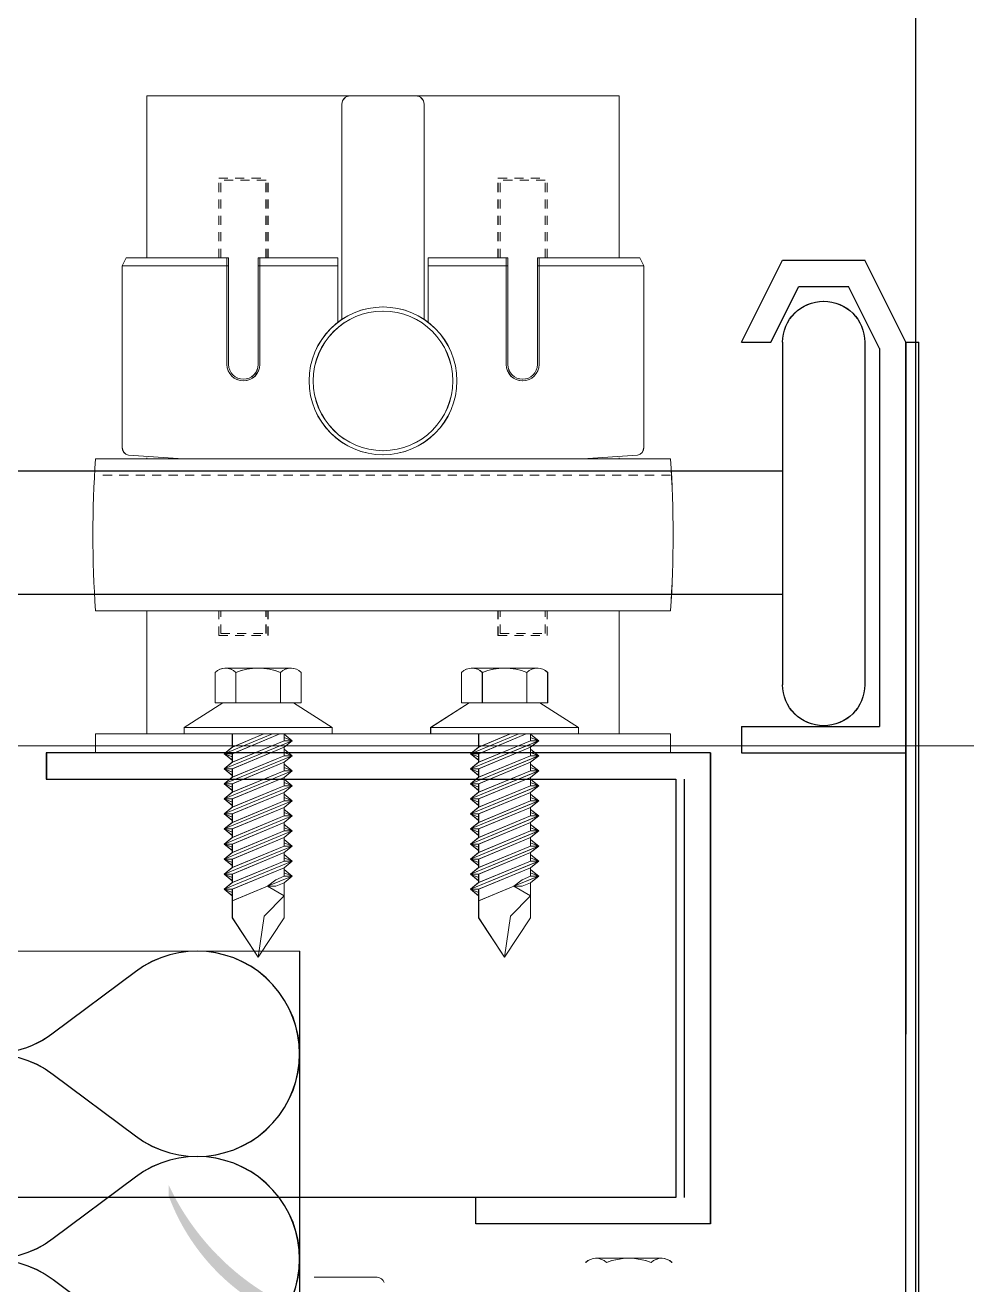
# Model space of a CAD drawing. Header units: millimetres. Extents: x 4003075 to 5615882, y 1445368 to 2591247.
# Drawn here: x 5431816.6 to 5431931.3, y 2445301.9 to 2445455.3 of the extents above; entities that cross this region are included whole.
import ezdxf

# ---------------------------------------------------------------- set-up
doc = ezdxf.new("R2010")
doc.units = ezdxf.units.MM
doc.linetypes.add('XR-평면도$0$HID', pattern=[2, 1.1, -0.9])
for name, color, linetype, lineweight in [('XR-평면도$0$A-CNTL', 9, 'Continuous', 15), ('XR-평면도$0$A-CONC-LIN1', 9, 'Continuous', 40), ('XR-평면도$0$A-DWXM-SHUT', 9, 'Continuous', 25), ('XR-평면도$0$A-ELEV-LIN3', 9, 'Continuous', 18), ('XR-평면도$0$A-FFXM-EQP', 9, 'Continuous', 15), ('XR-평면도$0$A-WAXM-PANL', 9, 'Continuous', 20)]:
    doc.layers.add(name, color=color, linetype=linetype, lineweight=lineweight)
doc.layers.add('XR-평면도$0$HAT', color=9, linetype='Continuous')

# ---------------------------------------------------------------- blocks, each defined once
blk = doc.blocks.new('XR-평면도$0$중심선(210216)')
at = {"layer": 'XR-평면도$0$A-CNTL', "ltscale": 300}
blk.add_lwpolyline([(-10000, 106000), (186000, 106000)], dxfattribs=at)
blk = doc.blocks.new('XR-평면도$0$단열재(PANEL)')
at = {"layer": 'XR-평면도$0$HAT'}
blk.add_lwpolyline([(-40, 730, 2), (-40, 770), (-60, 755, -2), (-60, 795), (-40, 780, 2), (-40, 820), (-60, 805, -2), (-60, 845), (-40, 830, 0.509758), (-1.34, 841.93, 0.509758)], format="xyb", dxfattribs=at)
blk = doc.blocks.new('XR-평면도$0$셔터(9600)230515')
at = {"layer": 'XR-평면도$0$A-FFXM-EQP'}
h = blk.add_hatch(color=256, dxfattribs=at)
h.paths.add_polyline_path([(171.6, 328.74, -0.016306), (169.93, 328.47, -1.195216), (167.68, 330.04, -0.543341), (169.97, 329.55, 0.013697), (171.6, 329.98)])
h.paths.add_polyline_path([(171.6, 328.74), (171.6, 329.98, 0.012355), (173.06, 330.44), (173.22, 330.44, 0.213645), (173.91, 330.75, 0.195215), (190.95, 346.53), (190.95, 345.22, -0.261268)])
at = {"layer": 'XR-평면도$0$A-DWXM-SHUT', "ltscale": 20}
for p, q in [((101.2, 449.15), (106.2, 459.15)), ((116.2, 459.15), (106.2, 459.15)), ((121.2, 449.15), (116.2, 459.15)), ((104.4, 448.39), (108.18, 455.95)), ((114.22, 455.95), (108.18, 455.95)), ((117.62, 449.15), (114.22, 455.95)), ((99.6, 325), (99.6, 449.15)), ((101.2, 449.15), (99.6, 449.15)), ((101.2, 449.15), (101.2, 364.89)), ((101.2, 326.6), (101.2, 449.15)), ((104.4, 448.39), (104.4, 402.35)), ((106.2, 449.15), (106.2, 407.45)), ((116.2, 449.15), (116.2, 407.45)), ((121.2, 449.15), (117.62, 449.15)), ((116.2, 433.45), (300.32, 433.45)), ((116.2, 418.45), (300.32, 418.45)), ((121.2, 402.35), (104.4, 402.35)), ((121.2, 402.35), (121.2, 399.15)), ((121.2, 399.15), (101.2, 399.15)), ((125, 399.15), (205.84, 399.15)), ((125, 399.15), (125, 341.8)), ((125, 399.15), (205.84, 399.15)), ((205.84, 399.15), (205.84, 395.95)), ((128.2, 395.95), (128.2, 345)), ((205.84, 395.95), (129.2, 395.95)), ((129.2, 395.95), (129.2, 345)), ((129.2, 345), (9671.8, 345)), ((153.55, 341.8), (153.55, 345)), ((125, 341.8), (153.55, 341.8))]:
    blk.add_line(p, q, dxfattribs=at)
for centre, start, end in [((111.2, 449.15, 0), 0, 180), ((111.2, 407.45, 0), 180, 0)]:
    blk.add_arc(centre, 5, start, end, dxfattribs=at)
at = {"layer": 'XR-평면도$0$A-FFXM-EQP'}
for p, q in [((136.1, 479.15), (136.1, 459.45)), ((136.1, 479.15), (193.6, 479.15)), ((160.85, 479.15), (168.85, 479.15)), ((193.6, 459.45), (193.6, 479.15)), ((159.85, 451.93), (159.85, 478.15)), ((169.85, 451.93), (169.85, 478.15)), ((133.1, 458.45), (133.57, 459.45)), ((133.57, 459.45), (146.05, 459.45)), ((145.85, 446.45), (145.85, 459.45)), ((146.05, 446.45), (146.05, 459.45)), ((149.65, 446.45), (149.65, 459.45)), ((149.65, 459.45), (159.35, 459.45)), ((149.85, 446.45), (149.85, 459.45)), ((159.35, 459.45), (159.35, 451.57)), ((170.35, 459.45), (180.05, 459.45)), ((170.35, 459.45), (170.35, 451.57)), ((179.85, 446.45), (179.85, 459.45)), ((180.05, 446.45), (180.05, 459.45)), ((183.65, 446.45), (183.65, 459.45)), ((183.65, 459.45), (196.13, 459.45)), ((183.85, 446.45), (183.85, 459.45)), ((196.6, 458.45), (196.13, 459.45)), ((133.1, 458.45), (133.1, 436.36)), ((133.1, 458.45), (146.05, 458.45)), ((149.65, 458.45), (159.35, 458.45)), ((170.35, 458.45), (180.05, 458.45)), ((183.65, 458.45), (196.6, 458.45)), ((196.6, 458.45), (196.6, 436.36)), ((129.85, 434.95), (199.85, 434.95)), ((140.52, 434.95), (133.86, 435.39)), ((136.1, 435.07), (136.1, 434.95)), ((189.18, 434.95), (195.84, 435.39)), ((193.6, 435.07), (193.6, 434.95)), ((129.85, 416.45), (199.85, 416.45)), ((136.1, 416.45), (136.1, 402.45)), ((193.6, 401.45), (193.6, 416.45)), ((144.8, 408.95), (144.8, 405.25)), ((154.12, 409.45), (145.98, 409.45)), ((147.34, 408.95), (147.34, 405.25)), ((152.76, 408.95), (152.76, 405.25)), ((155.3, 408.95), (155.3, 405.25)), ((174.8, 408.95), (174.8, 405.25)), ((184.12, 409.45), (175.98, 409.45)), ((177.34, 408.95), (177.34, 405.25)), ((182.76, 408.95), (182.76, 405.25)), ((185.3, 408.95), (185.3, 405.25)), ((155.3, 405.25), (144.8, 405.25)), ((185.3, 405.25), (174.8, 405.25)), ((136.1, 401.45), (136.1, 402.45)), ((193.6, 401.45), (193.6, 402.45)), ((129.85, 401.45), (199.85, 401.45)), ((129.85, 401.45), (129.85, 399.15)), ((154.2, 397.22), (145.9, 400.63)), ((154.2, 397.22), (145.9, 400.63)), ((146.9, 400.63), (146.9, 401.45)), ((154.2, 399.05), (148.3, 401.45)), ((153.2, 399.85), (153.2, 401.45)), ((184.2, 397.22), (175.9, 400.63)), ((184.2, 397.22), (175.9, 400.63)), ((176.9, 400.63), (176.9, 401.45)), ((184.2, 399.05), (178.3, 401.45)), ((183.2, 399.85), (183.2, 401.45)), ((199.85, 401.45), (199.85, 399.15)), ((146.9, 398.8), (146.9, 399.83)), ((153.2, 398.02), (153.2, 399.05)), ((176.9, 398.8), (176.9, 399.83)), ((183.2, 398.02), (183.2, 399.05)), ((154.2, 395.38), (145.9, 398.8)), ((154.2, 395.38), (145.9, 398.8)), ((146.9, 396.97), (146.9, 398)), ((184.2, 395.38), (175.9, 398.8)), ((184.2, 395.38), (175.9, 398.8)), ((176.9, 396.97), (176.9, 398)), ((154.2, 393.55), (145.9, 396.97)), ((154.2, 393.55), (145.9, 396.97)), ((146.9, 395.14), (146.9, 396.16)), ((153.2, 396.19), (153.2, 397.22)), ((184.2, 393.55), (175.9, 396.97)), ((184.2, 393.55), (175.9, 396.97)), ((176.9, 395.14), (176.9, 396.16)), ((183.2, 396.19), (183.2, 397.22)), ((154.2, 391.72), (145.9, 395.14)), ((154.2, 391.72), (145.9, 395.14)), ((146.9, 393.3), (146.9, 394.33)), ((153.2, 394.36), (153.2, 395.38)), ((184.2, 391.72), (175.9, 395.14)), ((184.2, 391.72), (175.9, 395.14)), ((176.9, 393.3), (176.9, 394.33)), ((183.2, 394.36), (183.2, 395.38)), ((154.2, 389.89), (145.9, 393.3)), ((154.2, 389.89), (145.9, 393.3)), ((153.2, 392.52), (153.2, 393.55)), ((184.2, 389.89), (175.9, 393.3)), ((184.2, 389.89), (175.9, 393.3)), ((183.2, 392.52), (183.2, 393.55)), ((154.2, 388.05), (145.9, 391.47)), ((154.2, 388.05), (145.9, 391.47)), ((146.9, 391.47), (146.9, 392.5)), ((153.2, 390.69), (153.2, 391.72)), ((184.2, 388.05), (175.9, 391.47)), ((184.2, 388.05), (175.9, 391.47)), ((176.9, 391.47), (176.9, 392.5)), ((183.2, 390.69), (183.2, 391.72)), ((154.2, 386.22), (145.9, 389.64)), ((154.2, 386.22), (145.9, 389.64)), ((146.9, 389.64), (146.9, 390.67)), ((153.2, 388.86), (153.2, 389.89)), ((184.2, 386.22), (175.9, 389.64)), ((184.2, 386.22), (175.9, 389.64)), ((176.9, 389.64), (176.9, 390.67)), ((183.2, 388.86), (183.2, 389.89)), ((146.9, 387.8), (146.9, 388.83)), ((176.9, 387.8), (176.9, 388.83)), ((154.2, 384.39), (145.9, 387.8)), ((154.2, 384.39), (145.9, 387.8)), ((146.9, 385.97), (146.9, 387)), ((153.2, 387.02), (153.2, 388.05)), ((184.2, 384.39), (175.9, 387.8)), ((184.2, 384.39), (175.9, 387.8)), ((176.9, 385.97), (176.9, 387)), ((183.2, 387.02), (183.2, 388.05)), ((154.2, 382.55), (145.9, 385.97)), ((154.2, 382.55), (145.9, 385.97)), ((146.9, 384.14), (146.9, 385.17)), ((153.2, 385.19), (153.2, 386.22)), ((184.2, 382.55), (175.9, 385.97)), ((184.2, 382.55), (175.9, 385.97)), ((176.9, 384.14), (176.9, 385.17)), ((183.2, 385.19), (183.2, 386.22)), ((148.91, 382.9), (145.9, 384.14)), ((148.91, 382.9), (145.9, 384.14)), ((153.2, 383.36), (153.2, 384.39)), ((178.91, 382.9), (175.9, 384.14)), ((178.91, 382.9), (175.9, 384.14)), ((183.2, 383.36), (183.2, 384.39)), ((146.9, 379.08), (146.9, 383.33)), ((153.2, 379.08), (153.2, 382.55)), ((176.9, 379.08), (176.9, 383.33)), ((183.2, 379.08), (183.2, 382.55)), ((138.99, 337.6), (130.85, 337.6)), ((138.99, 337.6, 0), (130.85, 337.6, 0)), ((173.22, 335.29), (165.58, 335.29)), ((173.22, 335.29, 0), (165.58, 335.29, 0))]:
    blk.add_line(p, q, dxfattribs=at)
at = {"layer": 'XR-평면도$0$A-FFXM-EQP', "linetype": 'XR-평면도$0$HID'}
for p, q in [((144.85, 459.45), (144.85, 469.15)), ((150.85, 469.15), (144.85, 469.15)), ((145.1, 459.45), (145.1, 468.9)), ((145.1, 468.9), (150.6, 468.9)), ((150.6, 459.45), (150.6, 468.9)), ((150.85, 459.45), (150.85, 469.15)), ((178.85, 459.45), (178.85, 469.15)), ((184.85, 469.15), (178.85, 469.15)), ((179.1, 459.45), (179.1, 468.9)), ((179.1, 468.9), (184.6, 468.9)), ((184.6, 459.45), (184.6, 468.9)), ((184.85, 459.45), (184.85, 469.15)), ((129.85, 432.95), (199.85, 432.95)), ((129.73, 418.45), (199.85, 418.45)), ((144.85, 413.45), (144.85, 416.45)), ((145.1, 413.7), (145.1, 416.45)), ((150.6, 413.7), (150.6, 416.45)), ((150.85, 413.45), (150.85, 416.45)), ((178.85, 413.45), (178.85, 416.45)), ((179.1, 413.7), (179.1, 416.45)), ((184.6, 413.7), (184.6, 416.45)), ((184.85, 413.45), (184.85, 416.45)), ((150.85, 413.45), (144.85, 413.45)), ((150.6, 413.7), (145.1, 413.7)), ((184.85, 413.45), (178.85, 413.45)), ((184.6, 413.7), (179.1, 413.7))]:
    blk.add_line(p, q, dxfattribs=at)
at = {"layer": 'XR-평면도$0$A-FFXM-EQP', "color": 7}
blk.add_line((129.85, 399.15), (199.85, 399.15), dxfattribs=at)
at = {"layer": 'XR-평면도$0$A-FFXM-EQP'}
for points in [[(145.75, 405.25), (154.35, 405.25), (159.05, 402.25), (141.05, 402.25)], [(175.75, 405.25), (184.35, 405.25), (189.05, 402.25), (171.05, 402.25)], [(141.05, 402.25), (159.05, 402.25), (159.05, 401.45), (141.05, 401.45)], [(171.05, 402.25), (189.05, 402.25), (189.05, 401.45), (171.05, 401.45)], [(145.9, 400.63), (146.9, 399.83), (153.2, 397.22), (154.2, 397.22), (153.2, 398.02), (146.9, 400.63)], [(175.9, 400.63), (176.9, 399.83), (183.2, 397.22), (184.2, 397.22), (183.2, 398.02), (176.9, 400.63)], [(145.9, 398.8), (146.9, 398), (153.2, 395.38), (154.2, 395.38), (153.2, 396.19), (146.9, 398.8)], [(175.9, 398.8), (176.9, 398), (183.2, 395.38), (184.2, 395.38), (183.2, 396.19), (176.9, 398.8)], [(145.9, 396.97), (146.9, 396.16), (153.2, 393.55), (154.2, 393.55), (153.2, 394.36), (146.9, 396.97)], [(175.9, 396.97), (176.9, 396.16), (183.2, 393.55), (184.2, 393.55), (183.2, 394.36), (176.9, 396.97)], [(145.9, 395.14), (146.9, 394.33), (153.2, 391.72), (154.2, 391.72), (153.2, 392.52), (146.9, 395.14)], [(175.9, 395.14), (176.9, 394.33), (183.2, 391.72), (184.2, 391.72), (183.2, 392.52), (176.9, 395.14)], [(145.9, 393.3), (146.9, 392.5), (153.2, 389.89), (154.2, 389.89), (153.2, 390.69), (146.9, 393.3)], [(175.9, 393.3), (176.9, 392.5), (183.2, 389.89), (184.2, 389.89), (183.2, 390.69), (176.9, 393.3)], [(145.9, 391.47), (146.9, 390.67), (153.2, 388.05), (154.2, 388.05), (153.2, 388.86), (146.9, 391.47)], [(175.9, 391.47), (176.9, 390.67), (183.2, 388.05), (184.2, 388.05), (183.2, 388.86), (176.9, 391.47)], [(145.9, 389.64), (146.9, 388.83), (153.2, 386.22), (154.2, 386.22), (153.2, 387.02), (146.9, 389.64)], [(175.9, 389.64), (176.9, 388.83), (183.2, 386.22), (184.2, 386.22), (183.2, 387.02), (176.9, 389.64)], [(145.9, 387.8), (146.9, 387), (153.2, 384.39), (154.2, 384.39), (153.2, 385.19), (146.9, 387.8)], [(175.9, 387.8), (176.9, 387), (183.2, 384.39), (184.2, 384.39), (183.2, 385.19), (176.9, 387.8)], [(145.9, 385.97), (146.9, 385.17), (153.2, 382.55), (154.2, 382.55), (153.2, 383.36), (146.9, 385.97)], [(175.9, 385.97), (176.9, 385.17), (183.2, 382.55), (184.2, 382.55), (183.2, 383.36), (176.9, 385.97)], [(145.9, 384.14), (146.9, 383.33), (147.91, 382.9), (148.91, 382.9), (147.91, 383.7), (146.9, 384.14)], [(175.9, 384.14), (176.9, 383.33), (177.91, 382.9), (178.91, 382.9), (177.91, 383.7), (176.9, 384.14)]]:
    blk.add_lwpolyline(points, close=True, dxfattribs=at)
for points in [[(146.9, 401.04), (145.9, 400.63), (146.9, 401.44)], [(147.41, 401.45), (153.2, 399.05), (154.2, 399.05), (153.2, 399.85), (149.35, 401.45)], [(176.9, 401.04), (175.9, 400.63), (176.9, 401.44)], [(177.41, 401.45), (183.2, 399.05), (184.2, 399.05), (183.2, 399.85), (179.35, 401.45)], [(146.9, 399.2), (145.9, 398.8), (146.9, 399.61)], [(153.2, 398.65), (154.2, 399.05), (153.2, 398.25)], [(176.9, 399.2), (175.9, 398.8), (176.9, 399.61)], [(183.2, 398.65), (184.2, 399.05), (183.2, 398.25)], [(146.9, 397.37), (145.9, 396.97), (146.9, 397.77)], [(176.9, 397.37), (175.9, 396.97), (176.9, 397.77)], [(146.9, 395.54), (145.9, 395.14), (146.9, 395.94)], [(153.2, 396.82), (154.2, 397.22), (153.2, 396.41)], [(153.2, 396.82), (154.2, 397.22), (153.2, 396.41)], [(176.9, 395.54), (175.9, 395.14), (176.9, 395.94)], [(183.2, 396.82), (184.2, 397.22), (183.2, 396.41)], [(183.2, 396.82), (184.2, 397.22), (183.2, 396.41)], [(153.2, 394.98), (154.2, 395.38), (153.2, 394.58)], [(153.2, 394.98), (154.2, 395.38), (153.2, 394.58)], [(183.2, 394.98), (184.2, 395.38), (183.2, 394.58)], [(183.2, 394.98), (184.2, 395.38), (183.2, 394.58)], [(146.9, 393.7), (145.9, 393.3), (146.9, 394.11)], [(153.2, 393.15), (154.2, 393.55), (153.2, 392.75)], [(153.2, 393.15), (154.2, 393.55), (153.2, 392.75)], [(176.9, 393.7), (175.9, 393.3), (176.9, 394.11)], [(183.2, 393.15), (184.2, 393.55), (183.2, 392.75)], [(183.2, 393.15), (184.2, 393.55), (183.2, 392.75)], [(146.9, 391.87), (145.9, 391.47), (146.9, 392.27)], [(153.2, 391.32), (154.2, 391.72), (153.2, 390.91)], [(153.2, 391.32), (154.2, 391.72), (153.2, 390.91)], [(176.9, 391.87), (175.9, 391.47), (176.9, 392.27)], [(183.2, 391.32), (184.2, 391.72), (183.2, 390.91)], [(183.2, 391.32), (184.2, 391.72), (183.2, 390.91)], [(146.9, 390.04), (145.9, 389.64), (146.9, 390.44)], [(153.2, 389.48), (154.2, 389.89), (153.2, 389.08)], [(153.2, 389.48), (154.2, 389.89), (153.2, 389.08)], [(176.9, 390.04), (175.9, 389.64), (176.9, 390.44)], [(183.2, 389.48), (184.2, 389.89), (183.2, 389.08)], [(183.2, 389.48), (184.2, 389.89), (183.2, 389.08)], [(146.9, 388.21), (145.9, 387.8), (146.9, 388.61)], [(176.9, 388.21), (175.9, 387.8), (176.9, 388.61)], [(146.9, 386.37), (145.9, 385.97), (146.9, 386.77)], [(153.2, 387.65), (154.2, 388.05), (153.2, 387.25)], [(153.2, 387.65), (154.2, 388.05), (153.2, 387.25)], [(176.9, 386.37), (175.9, 385.97), (176.9, 386.77)], [(183.2, 387.65), (184.2, 388.05), (183.2, 387.25)], [(183.2, 387.65), (184.2, 388.05), (183.2, 387.25)], [(153.2, 385.82), (154.2, 386.22), (153.2, 385.42)], [(153.2, 385.82), (154.2, 386.22), (153.2, 385.42)], [(183.2, 385.82), (184.2, 386.22), (183.2, 385.42)], [(183.2, 385.82), (184.2, 386.22), (183.2, 385.42)], [(146.9, 384.54), (145.9, 384.14), (146.9, 384.94)], [(153.2, 383.98), (154.2, 384.39), (153.2, 383.58)], [(153.2, 383.98), (154.2, 384.39), (153.2, 383.58)], [(176.9, 384.54), (175.9, 384.14), (176.9, 384.94)], [(183.2, 383.98), (184.2, 384.39), (183.2, 383.58)], [(183.2, 383.98), (184.2, 384.39), (183.2, 383.58)], [(153.2, 381.12), (148.91, 382.93), (146.9, 381.76), (149.32, 379.25), (150.05, 374.28)], [(153.2, 382.15), (154.2, 382.55), (153.2, 381.75)], [(153.2, 382.15), (154.2, 382.55), (153.2, 381.75)], [(183.2, 381.12), (178.91, 382.93), (176.9, 381.76), (179.32, 379.25), (180.05, 374.28)], [(183.2, 382.15), (184.2, 382.55), (183.2, 381.75)], [(183.2, 382.15), (184.2, 382.55), (183.2, 381.75)], [(146.9, 379.08), (150.05, 374.28), (153.2, 379.08)], [(176.9, 379.08), (180.05, 374.28), (183.2, 379.08)]]:
    blk.add_lwpolyline(points, dxfattribs=at)
for radius in [9, 8.5]:
    blk.add_circle((164.85, 444.45, 0), radius, dxfattribs=at)
for centre, radius, start, end in [((160.85, 478.15, 0), 1, 90, 180), ((168.85, 478.15, 0), 1, 0, 90), ((147.85, 446.45, 0), 2, 180, 270), ((147.85, 446.45, 0), 1.8, 180, 270), ((147.85, 446.45, 0), 2, 270, 0), ((147.85, 446.45, 0), 1.8, 270, 0), ((181.85, 446.45, 0), 2, 180, 270), ((181.85, 446.45, 0), 1.8, 180, 270), ((181.85, 446.45, 0), 1.8, 270, 0), ((181.85, 446.45, 0), 2, 270, 0), ((134.1, 436.36, 0), 1, 180, 255.9031), ((195.6, 436.36, 0), 1, 284.0969, 0), ((264.28, 425.7, 0), 134.75, 176.0638, 183.9362), ((65.42, 425.7, 0), 134.75, 356.0638, 3.9362), ((146.07, 407.59, 0), 1.86, 46.9662, 133.0338), ((150.05, 401.84, 0), 7.61, 69.1195, 110.8805), ((154.03, 407.59, 0), 1.86, 46.9662, 133.0338), ((176.07, 407.59, 0), 1.86, 46.9662, 133.0338), ((180.05, 401.84, 0), 7.61, 69.1195, 110.8805), ((184.03, 407.59, 0), 1.86, 46.9662, 133.0338), ((130.94, 335.74, 0), 1.86, 46.9662, 133.0338), ((130.94, 335.74, 0), 1.86, 46.9662, 133.0338), ((134.92, 329.99, 0), 7.61, 69.1195, 110.8805), ((134.92, 329.99, 0), 7.61, 69.1195, 110.8805), ((138.91, 335.74, 0), 1.86, 46.9662, 133.0338), ((138.91, 335.74, 0), 1.86, 46.9662, 133.0338), ((165.58, 334.36), 0.925, 90, 162.646), ((165.58, 334.36, 0), 0.925, 90, 162.646)]:
    blk.add_arc(centre, radius, start, end, dxfattribs=at)
at = {"layer": 'XR-평면도$0$A-WAXM-PANL', "elevation": 0}
blk.add_lwpolyline([(0, -50), (175, -50), (175, 375), (225, 375), (225, -100), (0, -100)], dxfattribs=at)
at = {"xscale": 0.5, "yscale": 0.5, "zscale": 0.5}
blk.add_blockref('XR-평면도$0$단열재(PANEL)', (225, -50), dxfattribs=at)

msp = doc.modelspace()

# ---------------------------------------------------------------- linework, layer by layer
at = {"layer": 'XR-평면도$0$A-ELEV-LIN3'}
for points in [[(5363075.04, 2444467.56), (5364675.04, 2444467.56), (5364675.04, 2445367.56), (5376925.04, 2445367.56), (5376925.04, 2444767.56), (5378225.04, 2444767.56), (5378225.04, 2446467.56), (5377125.04, 2446467.56), (5377125.04, 2457767.56), (5433025.04, 2457767.56), (5433025.04, 2446467.56), (5431925.04, 2446467.56), (5431925.04, 2444767.56), (5433225.04, 2444767.56), (5433225.04, 2445367.56), (5442925.04, 2445367.56), (5442925.04, 2444767.56), (5444225.04, 2444767.56), (5444225.04, 2446467.56), (5443125.04, 2446467.56), (5443125.04, 2457767.56), (5483575.04, 2457767.56)], [(5363075.05, 2444467.56), (5364675.05, 2444467.56), (5364675.05, 2445367.56), (5376925.05, 2445367.56), (5376925.05, 2444767.56), (5378225.05, 2444767.56), (5378225.05, 2446467.56), (5377125.05, 2446467.56), (5377125.05, 2457767.56), (5433025.05, 2457767.56), (5433025.05, 2446467.56), (5431925.05, 2446467.56), (5431925.05, 2444767.56), (5433225.05, 2444767.56), (5433225.05, 2445367.56), (5442925.05, 2445367.56), (5442925.05, 2444767.56), (5444225.05, 2444767.56), (5444225.05, 2446467.56), (5443125.05, 2446467.56), (5443125.05, 2457767.56), (5483575.05, 2457767.56)], [(5363075.05, 2444467.56), (5364675.05, 2444467.56), (5364675.05, 2445367.56), (5376925.05, 2445367.56), (5376925.05, 2444767.56), (5378225.05, 2444767.56), (5378225.05, 2446467.56), (5377125.05, 2446467.56), (5377125.05, 2457767.56), (5433025.05, 2457767.56), (5433025.05, 2446467.56), (5431925.05, 2446467.56), (5431925.05, 2444767.56), (5433225.05, 2444767.56), (5433225.05, 2445367.56), (5442925.05, 2445367.56), (5442925.05, 2444767.56), (5444225.05, 2444767.56), (5444225.05, 2446467.56), (5443125.05, 2446467.56), (5443125.05, 2457767.56), (5483575.05, 2457767.56)]]:
    msp.add_lwpolyline(points, dxfattribs=at)

# ---------------------------------------------------------------- block references
at = {"layer": 'XR-평면도$0$A-CNTL'}
msp.add_blockref('XR-평면도$0$중심선(210216)', (5322575.04, 2339367.56), dxfattribs=at)
at = {"layer": 'XR-평면도$0$A-CONC-LIN1', "xscale": -1}
for p in [(5432025.04, 2444967.56), (5432025.05, 2444967.56), (5432025.05, 2444967.56)]:
    msp.add_blockref('XR-평면도$0$셔터(9600)230515', p, dxfattribs=at)

doc.saveas('drawing.dxf')
